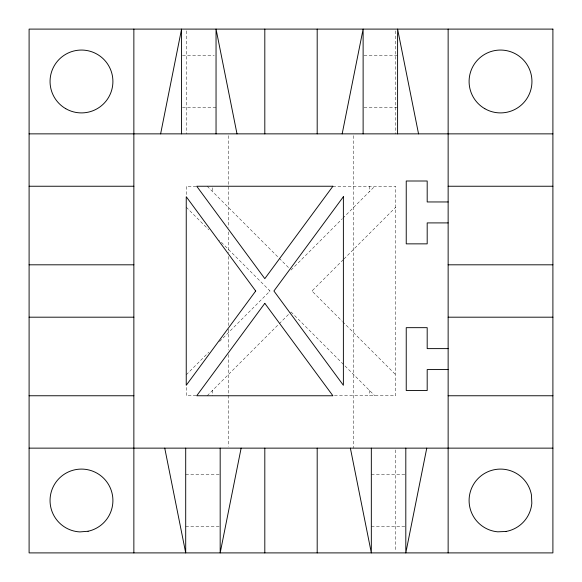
<?xml version="1.0" encoding="UTF-8"?>
<svg xmlns="http://www.w3.org/2000/svg" width="582" height="582" viewBox="0 0 582 582"><rect width="100%" height="100%" fill="white"/><g stroke="black" fill="none" stroke-linecap="round" stroke-linejoin="round"><path stroke-width="0.44" stroke-dasharray="2.91 2.18" d="M186.24 374.808L208.822 352.226M219.509 341.539L270.048 291L219.509 240.461M291 270.048L342.18 218.868M342.82 218.228L374.808 186.24M207.192 395.76L290.36 312.592M343.3 259.652L311.952 291L342.02 321.068M343.94 259.012L395.76 207.192M182.479 55.29L214.234 55.29M364.026 55.29L397.593 55.29M182.479 107.67L216.046 107.67M364.026 107.67L397.593 107.67M196.141 186.24L186.24 186.24L186.24 195.843M332.853 186.24L395.76 186.24L395.76 395.76L333.733 395.76M196.141 395.76L186.24 395.76L186.24 386.157M185.702 474.33L219.268 474.33M371.331 474.33L404.897 474.33M185.702 526.71L219.268 526.71M371.331 526.71L404.897 526.71M207.192 186.24L289.123 268.171M342.66 321.708L395.76 374.808M186.24 207.192L208.822 229.774M291 311.952L374.808 395.76M395.76 30.904L395.76 133.86M395.76 449.944L395.76 551.096M369.337 186.24L369.337 191.711M369.337 390.289L369.337 395.76M353.456 135.679L353.456 448.14M312.272 290.68L312.272 291.32M269.728 290.68L269.728 291.32M228.544 135.679L228.544 227.417M228.544 231.956L228.544 252.85M228.544 256.48L228.544 325.52M228.544 329.15L228.544 350.044M228.544 354.584L228.544 446.321M212.663 187.804L212.663 191.711M212.663 390.289L212.663 395.76M186.24 30.904L186.24 133.86"/><path stroke-width="0.87" d="M160.617 133.86L181.569 29.1L181.569 133.86M241.13 448.14L220.178 552.9L220.178 448.14M342.172 133.86L363.124 29.1L363.124 133.86M426.759 448.14L405.807 552.9L405.807 448.14M29.1 133.86L552.9 133.86M29.1 186.24L133.86 186.24M448.14 186.24L552.9 186.24M448.14 201.954L427.188 201.954L427.188 181.002L406.236 181.002L406.236 243.858L427.188 243.858L427.188 222.906L448.14 222.906M29.1 264.81L133.86 264.81M448.14 264.81L552.9 264.81M29.1 317.19L133.86 317.19M448.14 317.19L552.9 317.19M448.14 348.618L427.188 348.618L427.188 327.666L406.236 327.666L406.236 390.522L427.188 390.522L427.188 369.57L448.14 369.57M29.1 395.76L133.86 395.76M448.14 395.76L552.9 395.76M29.1 448.14L552.9 448.14M418.545 133.86L397.593 29.1L397.593 133.86M350.379 448.14L371.331 552.9L371.331 448.14M236.998 133.86L216.046 29.1L216.046 133.86M164.75 448.14L185.702 552.9L185.702 448.14M448.14 29.1L448.14 552.9M317.19 29.1L317.19 133.86M317.19 448.14L317.19 552.9M264.81 29.1L264.81 133.86M264.81 448.14L264.81 552.9M133.86 29.1L133.86 552.9M255.709 291L186.24 385.284L186.24 196.716L255.709 291M332.904 186.24L264.81 278.654L196.716 186.24L332.904 186.24M264.81 303.346L196.716 395.76L332.904 395.76L264.81 303.346M343.38 196.716L273.911 291L343.38 385.284L343.38 196.716M88.078 531.25L79.901 531.912A31.428 31.428 0 0 1 53.697 485.825A31.428 31.428 0 0 1 106.542 481.554A31.428 31.428 0 0 1 88.078 531.25M505.947 531.475L497.748 531.824A31.428 31.428 0 0 1 469.092 500.491A31.428 31.428 0 0 1 497.814 469.208A31.428 31.428 0 0 1 531.475 495.093L531.824 503.292A31.428 31.428 0 0 1 505.947 531.475M552.9 29.1L29.1 29.1L29.1 552.9L552.9 552.9L552.9 29.1M484.806 108.696A31.428 31.428 0 0 0 531.948 81.48A31.428 31.428 0 0 0 484.806 54.264A31.428 31.428 0 0 0 484.806 108.696M65.766 108.696A31.428 31.428 0 0 0 112.908 81.48A31.428 31.428 0 0 0 65.766 54.264A31.428 31.428 0 0 0 65.766 108.696"/></g></svg>
